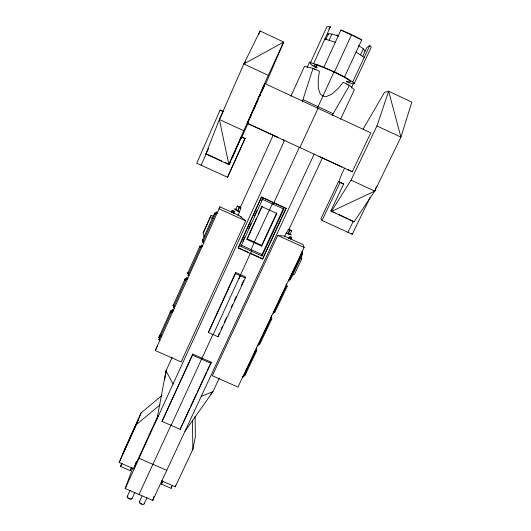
<?xml version="1.0" encoding="UTF-8"?>
<svg xmlns="http://www.w3.org/2000/svg" width="531" height="531" viewBox="0 0 531 531"><rect width="100%" height="100%" fill="white"/><g stroke="black" fill="none" stroke-linecap="round" stroke-linejoin="round"><path stroke-width="0.8" d="M256.32 347.168L256.32 349.517L243.264 377.05L242.236 376.592M251.548 249.822L251.508 251.209L250.406 253.546L250.42 253.207L259.002 257.09M250.42 253.559L250.44 253.214L213.203 334.61M245.295 277.972L245.382 276.85L235.658 272.469L208.371 332.459L218.055 336.767L245.295 277.972L235.498 273.565L235.658 272.469M165.645 374.986L166.004 370.923L172.137 357.416M258.265 214.265L262.002 206.134L262.042 206.718L276.877 213.482L261.717 246.165L246.981 239.488L248.07 236.448M240.908 246.417L241.087 245.09L262.009 254.555L262.068 255.988L240.908 246.417L262.52 199.337L262.453 198.528L261.418 200.784M164.683 379.818L166.004 370.923L173.073 383.946M238.22 248.037L261.517 197.008L286.149 208.437L262.586 259.055L238.22 248.037L261.517 197.008M218.055 336.767L219.376 332.977M264.896 83.599L247.333 123.325L264.896 83.599L370.804 132.843L352.252 171.745L350.546 170.962M166.004 370.923L156.984 419.092L157.926 416.324M210.94 363.297L211.152 362.228L192.753 354.071L162.015 421.395L180.241 429.367L210.94 363.297L192.461 355.106L192.753 354.071M161.616 480.894L175.263 486.808L192.859 449.385L195.375 436.701L195.109 416.397M175.263 486.808L175.615 485.248M162.32 480.913L161.464 484.113L171.121 488.294L171.486 486.774M180.241 429.367L180.58 428.019M132.757 467.791L125.197 488.52L152.749 500.401L153.857 496.445M302.312 101.627L313.051 68.273L304.442 66.388L290.895 96.191M376.353 186.467L374.773 191.1L331.351 211.511L351.051 180.168L376.944 125.947L388.646 91.232L411.817 102.091L400.918 137.111L374.773 191.1L353.978 221.872L330.833 210.933L343.63 184.045L338.605 181.443L320.863 218.805L322.032 220.458L352.285 234.284L370.147 197.379M161.982 395.389L141.087 412.959L124.579 449.385L119.183 462.514L133.679 468.793L136.354 461.366M338.878 181.808L341.4 174.825L344.599 168.088M121.818 463.371L120.59 466.417L130.307 470.625L131.164 468.315M223.086 111.437L220.106 110.063L196.735 163.196L227.54 177.274L245.103 138.399L241.313 136.945L228.861 164.577L205.822 154.023L219.389 119.488L243.855 63.966L260.084 30.984L283.687 42.049L265.759 83.818M258.584 34.741L260.084 30.984M119.183 462.514L136.314 424.714L141.087 412.959M268.294 75.349L243.855 63.966L283.687 42.049L268.294 75.349L228.861 164.577L219.389 119.488L223.312 111.357M201.163 165.221L206.174 153.844L221.679 160.946M206.513 153.087L208.517 148.534M334.318 71.154L317.239 108.57L318.062 108.317L299.896 147.578L299.331 147.326L273.193 204.216M247.658 123.484L248.866 120.418L247.486 123.398M250.539 116.661L251.548 114.404L249.497 118.898M253.891 109.147L255.232 106.147L253.864 109.14M256.904 102.39L257.913 100.14L255.882 104.634M260.595 94.133L259.586 96.383L260.582 94.126M264.279 85.869L261.265 92.633L264.319 85.889M252.185 112.891L252.856 111.391M229.89 162.924L230.56 161.431M231.901 158.444L241.592 136.779M247.95 123.604L241.127 138.631M227.54 177.274L245.103 138.399M204.189 236.899L203.161 232.976L210.17 217.345L211.238 215.301L213.462 216.303M211.238 215.301L203.161 232.976M159.97 340.139L158.928 339.674L159.619 338.181L158.65 337.789L170.809 310.774L171.752 311.193M173.995 306.221L173 305.783L185.193 278.702L186.182 279.147M188.638 273.903L187.602 273.438L199.935 246.045L200.97 246.51M203.419 240.643L202.457 240.204L214.643 213.143L215.606 213.575L215.307 214.199L214.338 213.761L214.643 213.143M158.928 339.674L171.493 311.73L172.542 312.195L173.438 310.23L172.396 309.765L171.108 312.593L170.159 312.168L170.809 310.774M203.785 242.727L202.696 242.242L216.309 212.022L217.385 212.513L216.953 213.449L215.858 212.951L216.309 212.022M171.725 311.259L172.396 309.765M174.347 308.172L173.318 307.714L186.832 277.7L187.861 278.158L187.111 279.791L186.076 279.326M188.95 275.708L188.014 275.284L201.574 245.169L202.51 245.594L201.919 246.882L200.97 246.457M155.298 350.52L219.953 206.831L239.01 215.493L245.694 220.869L181.171 361.963L155.298 350.52L157.7 345.236M231.576 211.783L232.253 210.296L234.217 211.179L233.607 213.323M231.629 212.44L232.253 210.296M233.527 213.289L234.204 211.796M235.751 209.572L237.33 206.094M120.59 466.417L121.911 463.523M240.961 207.302A4.082 0.392 24.6 0 0 237.437 206.035A4.082 0.392 24.6 0 0 239.255 207.329L237.788 210.887L239.375 207.389M238.027 215.686L240.848 208.106L240.238 207.628L273.153 135.219L277.793 137.343M307.097 67.424L309.566 62.001L311.106 62.439M310.31 63.109L326.817 26.882A24.472 3.564 24.8 0 1 328.284 26.55L330.388 26.849L313.648 63.528M325.563 39.911L328.291 33.938M130.307 470.625L131.635 467.731M316.144 67.039L317.08 64.988M329.081 40.203L331.882 34.084A20.178 2.801 24.8 0 1 338.121 36.022M133.679 468.793L157.953 415.74M125.197 488.52L284.523 140.489L282.95 139.759M229.724 163.455L230.759 161.198M232.485 157.435L233.521 155.178M234.217 153.678L235.598 150.665M242.813 241.333L244.877 236.826M248.667 228.569L251.077 223.312M254.528 215.798L256.938 210.541M323.883 67.158L340.929 30.035L351.655 34.628M127.168 496.691L130.088 490.332M162.015 421.395L192.461 355.106M248.754 234.967L256.566 217.962M246.981 239.488L262.042 206.718M208.371 332.459L235.498 273.565M131.98 498.642L134.907 492.29M251.276 249.47L254.362 241.977L272.576 203.386M138.983 494.461L171.181 424.793M212.865 334.563L171.128 425.377M173.318 307.714L173.909 306.433M139.321 501.802L141.93 496.166M221.108 329.24L222.496 326.246M224.235 322.503L226.657 317.266M231.164 307.535L232.551 304.542M234.29 300.798L236.368 296.311M241.22 285.831L243.649 280.594M261.717 246.165L261.677 245.295L276.724 212.845M144.054 503.972L147.001 497.633M186.832 277.7L185.644 280.295L184.649 279.85L185.193 278.702M188.014 275.284L188.751 273.697M219.953 206.831L219.051 208.763L245.694 220.869M180.932 427.269L182.664 423.532M183.361 422.039L189.613 408.578M190.31 407.085L196.563 393.624M197.253 392.13L206.632 371.946M207.329 370.452L211.152 362.228M344.553 76.829L361.744 39.852L351.668 34.641L334.477 71.804L318.481 65.061L311.644 63.05A24.273 2.37 24.8 0 0 312.095 65.253M262.009 254.555L283.567 208.172M262.068 255.988L283.873 209.088L262.52 199.337M262.586 259.055L286.07 208.218M152.749 500.401L314.133 154.156M332.147 115.499L349.517 85.332L343.139 82.345L338.214 88.465L331.603 94.286L325.928 96.722L322.881 95.925M360.516 54.899L363.317 48.885A20.178 2.801 24.8 0 0 358.531 45.626M161.464 484.113L162.805 481.232M158.65 337.789L159.386 336.209M277.733 235.432L212.3 375.722L237.961 387.072L304.15 247.433L303.022 244.599L284.138 236.01L277.733 235.432L304.15 247.433M362.666 56.419L366.755 47.657L369.815 45.427L370.95 46.655A24.472 3.564 24.8 0 1 371.023 47.717L354.197 83.646M352.796 81.854L369.815 45.427M351.29 88.093L353.493 83.38M284.43 236.786L286.163 233.089L288.174 233.799A4.069 0.405 25 0 0 289.534 233.819M286.574 233.129L288.22 229.671L288.798 229.737L322.423 157.953L319.058 156.393M219.276 378.152L212.964 391.632L184.947 431.325M340.544 119.269L354.376 89.732L349.517 85.332M173 305.783L173.63 304.449M201.574 245.169L200.532 247.439L199.49 246.968L199.935 246.045M238.996 278.742L240.41 275.775M289.68 230.288L288.061 233.753L289.8 230.341A4.069 0.385 24.9 0 0 291.612 230.753A4.069 0.385 24.9 0 0 288.91 229.153M290.026 234.264L291.645 230.819M171.121 488.294L172.475 485.42M288.844 238.432L289.534 236.952L291.499 237.855L290.802 239.335M288.917 238.472L289.614 236.992M290.796 238.704L291.486 237.238L290.238 236.66M202.696 242.242L203.28 241.001M285.758 286.78L273.75 312.102L274.779 312.56L287.138 286.501L286.906 285.28M255.424 351.057L245.136 372.762L246.072 373.174M273.239 313.522L286.7 285.134L286.488 284.005M271.275 315.567L271.434 317.591L258.179 345.548L257.157 345.097M256.719 349.053L256.719 350.725L244.751 375.955L243.815 375.543L244.745 373.585L245.674 374.003M271.826 318.919L259.712 344.453L258.736 344.015L270.843 318.481L271.826 318.919L271.713 317.492M302.663 253.858L290.318 279.89L289.368 279.459L301.708 253.426L302.663 253.858L302.338 252.955M187.602 273.438L188.133 272.317M363.091 129.133L384.51 92.374L388.646 91.232L400.918 137.111L376.944 125.947M300.738 255.909L301.767 258.889L294.466 274.268L291.565 275.702M322.032 220.458L340.105 182.425L338.605 181.443M202.457 240.204L202.849 239.395M347.958 232.306L353.307 221.228L353.978 221.872M328.789 29.039L330.388 26.849M243.855 63.966L245.753 61.41M210.807 394.121L212.964 391.632L201.249 396.352M136.314 424.714L160.03 404.821M334.072 72.097L334.497 71.818L344.871 76.995L354.011 82.882A24.273 2.37 24.8 0 1 350.214 83.088L346.371 81.827M205.822 154.023L206.174 153.844M331.915 34.09L329.505 33.712A20.178 2.801 24.8 0 0 328.317 34.754M324.866 38.942L335.3 42.294M317.578 65.432L315.268 64.882A20.039 1.958 24.8 0 0 315.573 66.667M314.166 69.123L315.68 69.501M346.391 81.19L347.115 81.422A20.039 1.958 24.8 0 0 350.188 81.223L348.774 80.035A20.039 1.958 24.8 0 0 338.293 74.128L329.778 70.145A20.039 1.958 24.8 0 0 317.558 65.426M288.2 229.664L289.8 230.341M239.72 211.962L239.567 211.896A5.469 0.544 24.6 0 1 234.901 209.42A5.469 0.544 24.6 0 1 235.89 209.214M139.042 458.273L166.774 470.307M159.917 334.968L160.86 335.386M160.714 335.705L161.756 336.169M159.539 335.804L160.481 336.223M160.335 336.548L161.378 337.012M255.776 350.307L256.719 350.725M270.405 317.133L271.434 317.591M232.312 210.94L234.284 211.829M285.771 284.709L286.7 285.134M286.109 286.036L287.138 286.501M247.054 238.665L261.677 245.295M238.266 247.711L242.561 249.65M243.988 250.3L248.276 252.238M260.429 257.734L262.573 258.703M240.331 216.562L241.724 217.192M210.17 217.345L212.964 218.613M300.387 258.265L301.767 258.889M261.531 197.193L286.149 208.437M347.672 169.641L348.98 170.245M225.37 162.632L229.06 164.325M330.833 210.933L335.326 212.991M339.07 214.71L348.064 218.825M349.557 219.509L352.557 220.883M247.526 123.418L277.832 137.363M322.184 157.88L342.03 167.033M219.389 119.488L243.57 130.633M351.051 180.168L374.773 191.1M241.313 136.945L244.891 138.591M340.105 182.425L343.63 184.045M222.967 111.404L220.106 110.063M247.161 123.238L352.252 171.745M303.174 99.742L333.023 113.627M313.051 68.273L319.456 71.267L318.222 79.126L318.315 88.086L320.266 94.087L322.861 95.919M340.929 30.035L345.389 32.139M346.876 32.836L351.336 34.94M352.836 35.65L361.744 39.852M338.771 35.995L336.654 35L338.061 35.776M286.163 233.089L286.315 233.155A5.449 0.544 25 0 0 290.616 234.835A5.449 0.544 25 0 0 290.616 234.237M239.255 207.329L240.875 208.125M239.289 211.617L237.669 210.827A4.082 0.405 24.6 0 1 236.793 209.725M356.069 52.065L364.2 57.441M316.423 67.955L312.115 65.26M315.587 66.674L317.392 67.849M346.902 84.104L348.309 85.252M363.304 48.865L364.638 50.253A20.178 2.801 24.8 0 1 364.744 51.102M351.436 233.335L352.285 234.284M301.953 250.917L302.451 252.271L288.778 281.105L288.545 280.003M291.486 237.238L291.499 237.855M192.461 420.671L192.859 449.385M130.785 498.908A2.091 0.982 24.5 0 1 130.347 498.901M129.345 498.636A2.091 0.982 24.5 0 1 128.044 497.799M127.646 497.162A2.091 0.982 24.5 0 1 127.765 496.658M131.509 498.45A2.091 0.982 24.5 0 1 131.383 498.675M131.967 498.29A2.602 1.221 24.5 0 1 128.973 498.735A2.602 1.221 24.5 0 1 127.632 496.219M144.093 503.64A2.602 1.221 25.1 0 1 140.914 503.866A2.602 1.221 25.1 0 1 139.879 501.39M141.817 503.985A2.091 0.982 25.1 0 1 140.41 503.235M139.852 502.585A2.091 0.982 25.1 0 1 139.952 501.815M138.1 420.028L122.435 454.855L138.1 420.028"/></g></svg>
